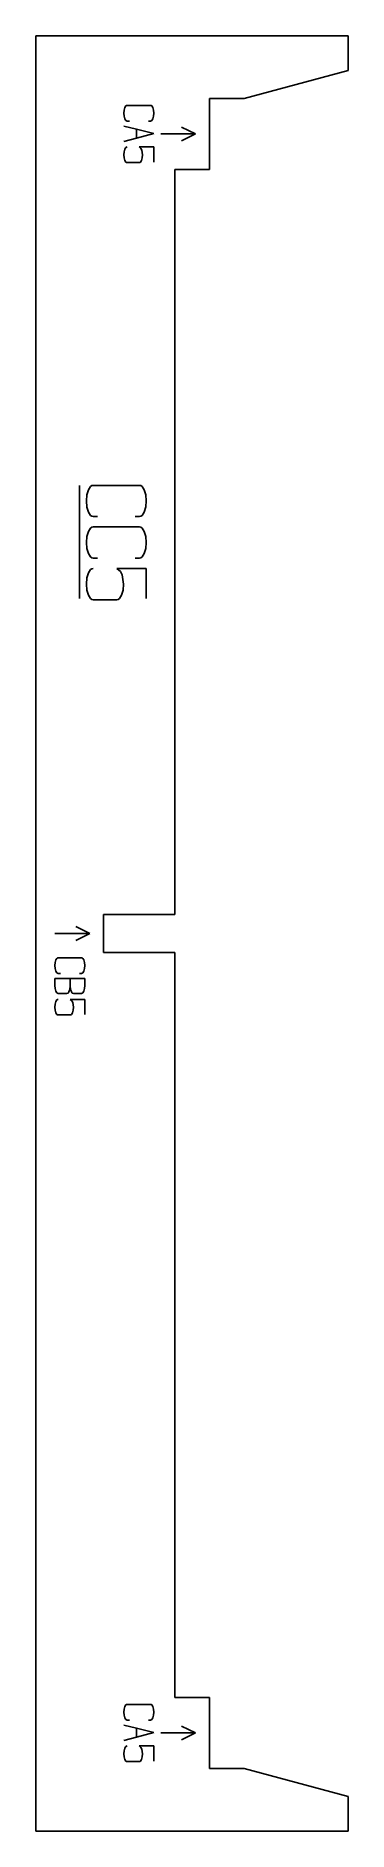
# Model space of a CAD drawing. Header units: millimetres. Extents: x -431 to -386, y -336 to -77.
import ezdxf

# ---------------------------------------------------------------- set-up
doc = ezdxf.new("R2010")
doc.units = ezdxf.units.MM
doc.layers.add('coding', color=2, linetype='Continuous')

msp = doc.modelspace()

# ---------------------------------------------------------------- linework, layer by layer
for p, q in [((-430.63, -77.21), (-385.63, -77.21)), ((-430.63, -77.21), (-430.63, -335.71)), ((-385.63, -77.21), (-385.63, -82.21)), ((-400.63, -86.21), (-385.63, -82.21)), ((-405.63, -96.46), (-405.63, -86.21)), ((-405.63, -86.21), (-400.63, -86.21)), ((-410.63, -96.46), (-405.63, -96.46)), ((-410.63, -203.71), (-410.63, -96.46)), ((-420.88, -209.21), (-420.88, -203.71)), ((-410.63, -203.71), (-420.88, -203.71)), ((-410.63, -209.21), (-420.88, -209.21)), ((-410.63, -209.21), (-410.63, -316.46)), ((-410.63, -316.46), (-405.63, -316.46)), ((-405.63, -316.46), (-405.63, -326.71)), ((-405.63, -326.71), (-400.63, -326.71)), ((-400.63, -326.71), (-385.63, -330.71)), ((-385.63, -335.71), (-385.63, -330.71)), ((-430.63, -335.71), (-385.63, -335.71))]:
    msp.add_line(p, q)
at = {"layer": 'coding'}
for p, q in [((-417.8, -87.53), (-417.91, -87.89)), ((-417.65, -87.29), (-417.8, -87.53)), ((-417.56, -87.23), (-417.65, -87.29)), ((-417.46, -87.21), (-417.56, -87.23)), ((-414.11, -87.21), (-417.46, -87.21)), ((-414.02, -87.23), (-414.11, -87.21)), ((-413.93, -87.29), (-414.02, -87.23)), ((-413.78, -87.53), (-413.93, -87.29)), ((-413.67, -87.9), (-413.78, -87.53)), ((-417.91, -87.89), (-417.94, -88.34)), ((-417.94, -88.34), (-417.91, -88.78)), ((-416.12, -90.65), (-417.94, -90.2)), ((-417.91, -88.78), (-417.8, -89.14)), ((-417.8, -89.14), (-417.65, -89.38)), ((-417.65, -89.38), (-417.56, -89.44)), ((-417.56, -89.44), (-417.46, -89.46)), ((-417.46, -89.46), (-417.15, -89.46)), ((-414.11, -89.46), (-414.42, -89.46)), ((-414.11, -89.46), (-414.02, -89.44)), ((-414.02, -89.44), (-413.93, -89.38)), ((-413.93, -89.38), (-413.78, -89.14)), ((-413.78, -89.14), (-413.67, -88.77)), ((-413.63, -88.34), (-413.67, -87.9)), ((-413.67, -88.77), (-413.63, -88.34)), ((-409.63, -90.33), (-407.63, -91.33)), ((-417.94, -92.39), (-416.12, -91.92)), ((-413.63, -91.27), (-416.12, -90.65)), ((-416.12, -90.65), (-416.12, -91.92)), ((-416.12, -91.92), (-413.63, -91.27)), ((-412.63, -91.33), (-407.63, -91.33)), ((-409.63, -92.33), (-407.63, -91.33)), ((-417.94, -94.33), (-417.91, -93.88)), ((-417.91, -94.77), (-417.94, -94.33)), ((-417.91, -93.88), (-417.8, -93.52)), ((-417.8, -95.13), (-417.91, -94.77)), ((-417.65, -93.28), (-417.8, -93.52)), ((-417.65, -95.37), (-417.8, -95.13)), ((-417.56, -93.22), (-417.65, -93.28)), ((-417.56, -95.43), (-417.65, -95.37)), ((-417.56, -93.22), (-417.46, -93.2)), ((-417.46, -95.45), (-417.56, -95.43)), ((-415.75, -95.45), (-417.46, -95.45)), ((-413.63, -93.2), (-415.75, -93.2)), ((-415.75, -93.2), (-415.5, -93.42)), ((-415.65, -95.43), (-415.75, -95.45)), ((-415.57, -95.37), (-415.65, -95.43)), ((-415.41, -95.13), (-415.57, -95.37)), ((-415.5, -93.42), (-415.37, -93.65)), ((-415.3, -94.77), (-415.41, -95.13)), ((-415.37, -93.65), (-415.27, -94.33)), ((-415.27, -94.33), (-415.3, -94.77)), ((-413.63, -93.2), (-413.63, -95.37)), ((-424.35, -141.93), (-424.35, -158.24)), ((-423.07, -142.56), (-422.76, -142.09)), ((-422.76, -142.09), (-422.58, -141.97)), ((-422.58, -141.97), (-422.39, -141.93)), ((-422.39, -141.93), (-415.69, -141.93)), ((-415.69, -141.93), (-415.5, -141.97)), ((-415.5, -141.97), (-415.33, -142.09)), ((-415.33, -142.09), (-415.02, -142.56)), ((-423.35, -144.17), (-423.28, -143.28)), ((-423.28, -145.06), (-423.35, -144.17)), ((-423.28, -143.28), (-423.07, -142.56)), ((-415.02, -142.56), (-414.8, -143.3)), ((-414.8, -143.3), (-414.73, -144.17)), ((-414.73, -144.17), (-414.8, -145.04)), ((-423.07, -145.77), (-423.28, -145.06)), ((-422.76, -146.26), (-423.07, -145.77)), ((-422.58, -146.38), (-422.76, -146.26)), ((-422.39, -146.42), (-422.58, -146.38)), ((-421.77, -146.42), (-422.39, -146.42)), ((-415.69, -146.42), (-416.31, -146.42)), ((-415.51, -146.38), (-415.69, -146.42)), ((-415.51, -146.38), (-415.33, -146.26)), ((-415.33, -146.26), (-415.02, -145.77)), ((-415.02, -145.77), (-414.8, -145.04)), ((-423.28, -149.27), (-423.35, -150.16)), ((-423.07, -148.55), (-423.28, -149.27)), ((-422.76, -148.07), (-423.07, -148.55)), ((-422.58, -147.95), (-422.76, -148.07)), ((-422.39, -147.91), (-422.58, -147.95)), ((-415.69, -147.91), (-422.39, -147.91)), ((-415.5, -147.95), (-415.69, -147.91)), ((-415.33, -148.07), (-415.5, -147.95)), ((-415.33, -148.07), (-415.02, -148.55)), ((-414.8, -149.28), (-415.02, -148.55)), ((-414.8, -149.28), (-414.73, -150.16)), ((-423.35, -150.16), (-423.28, -151.04)), ((-423.28, -151.04), (-423.07, -151.75)), ((-423.07, -151.75), (-422.76, -152.24)), ((-422.76, -152.24), (-422.58, -152.36)), ((-422.58, -152.36), (-422.39, -152.4)), ((-422.39, -152.4), (-421.77, -152.4)), ((-415.69, -152.4), (-416.31, -152.4)), ((-415.51, -152.36), (-415.69, -152.4)), ((-415.33, -152.24), (-415.51, -152.36)), ((-415.02, -151.75), (-415.33, -152.24)), ((-415.02, -151.75), (-414.8, -151.02)), ((-414.73, -150.16), (-414.8, -151.02)), ((-423.28, -155.26), (-423.07, -154.53)), ((-423.07, -154.53), (-422.76, -154.05)), ((-422.58, -153.93), (-422.76, -154.05)), ((-422.58, -153.93), (-422.39, -153.89)), ((-414.73, -153.89), (-418.97, -153.89)), ((-418.97, -153.89), (-418.46, -154.33)), ((-418.2, -154.79), (-418.46, -154.33)), ((-418, -156.14), (-418.2, -154.79)), ((-414.73, -158.24), (-414.73, -153.89)), ((-423.35, -156.14), (-423.28, -155.26)), ((-423.28, -157.02), (-423.35, -156.14)), ((-423.07, -157.74), (-423.28, -157.02)), ((-418.07, -157.02), (-418.28, -157.74)), ((-418.07, -157.02), (-418, -156.14)), ((-422.76, -158.22), (-423.07, -157.74)), ((-422.58, -158.35), (-422.76, -158.22)), ((-422.58, -158.35), (-422.39, -158.39)), ((-418.97, -158.39), (-422.39, -158.39)), ((-418.77, -158.35), (-418.97, -158.39)), ((-418.6, -158.22), (-418.77, -158.35)), ((-418.6, -158.22), (-418.28, -157.74)), ((-427.88, -206.46), (-422.88, -206.46)), ((-424.88, -205.46), (-422.88, -206.46)), ((-424.88, -207.46), (-422.88, -206.46)), ((-427.85, -210.64), (-427.88, -211.08)), ((-427.85, -211.52), (-427.88, -211.08)), ((-427.75, -210.27), (-427.85, -210.64)), ((-427.75, -211.88), (-427.85, -211.52)), ((-427.75, -210.27), (-427.59, -210.04)), ((-427.75, -211.88), (-427.59, -212.12)), ((-427.59, -210.04), (-427.5, -209.98)), ((-427.5, -209.98), (-427.4, -209.96)), ((-427.4, -209.96), (-424.06, -209.96)), ((-424.06, -209.96), (-423.96, -209.98)), ((-423.96, -209.98), (-423.87, -210.04)), ((-423.88, -212.12), (-423.72, -211.88)), ((-423.87, -210.04), (-423.72, -210.27)), ((-423.61, -210.64), (-423.72, -210.27)), ((-423.72, -211.88), (-423.61, -211.51)), ((-423.58, -211.08), (-423.61, -210.64)), ((-423.61, -211.51), (-423.58, -211.08)), ((-427.88, -212.95), (-427.88, -213.96)), ((-425.69, -212.95), (-427.88, -212.95)), ((-427.88, -213.96), (-427.85, -214.4)), ((-427.75, -214.76), (-427.85, -214.4)), ((-427.59, -212.12), (-427.5, -212.18)), ((-427.4, -212.2), (-427.5, -212.18)), ((-427.1, -212.2), (-427.4, -212.2)), ((-425.86, -214.86), (-425.75, -214.52)), ((-425.75, -214.52), (-425.69, -213.96)), ((-423.58, -212.95), (-425.69, -212.95)), ((-425.69, -213.96), (-425.69, -212.95)), ((-425.62, -214.52), (-425.69, -213.96)), ((-425.62, -214.52), (-425.52, -214.86)), ((-424.36, -212.2), (-424.06, -212.2)), ((-424.06, -212.2), (-423.96, -212.18)), ((-423.88, -212.12), (-423.96, -212.18)), ((-423.61, -214.39), (-423.72, -214.76)), ((-423.58, -213.96), (-423.61, -214.39)), ((-423.58, -212.95), (-423.58, -213.96)), ((-427.88, -217.07), (-427.85, -216.63)), ((-427.85, -217.51), (-427.88, -217.07)), ((-427.85, -216.63), (-427.74, -216.27)), ((-427.75, -214.76), (-427.59, -215.01)), ((-427.74, -216.27), (-427.59, -216.02)), ((-427.5, -215.07), (-427.59, -215.01)), ((-427.59, -216.02), (-427.5, -215.96)), ((-427.5, -215.07), (-427.4, -215.09)), ((-427.4, -215.94), (-427.5, -215.96)), ((-427.4, -215.09), (-426.15, -215.09)), ((-426.15, -215.09), (-425.99, -215.03)), ((-425.99, -215.03), (-425.86, -214.86)), ((-425.69, -215.94), (-425.44, -216.16)), ((-423.58, -215.94), (-425.69, -215.94)), ((-425.38, -215.03), (-425.52, -214.86)), ((-425.44, -216.16), (-425.31, -216.39)), ((-425.22, -215.09), (-425.38, -215.03)), ((-425.31, -216.39), (-425.21, -217.07)), ((-425.21, -217.07), (-425.25, -217.51)), ((-425.22, -215.09), (-424.06, -215.09)), ((-424.06, -215.09), (-423.96, -215.07)), ((-423.88, -215.01), (-423.96, -215.07)), ((-423.88, -215.01), (-423.72, -214.76)), ((-423.58, -218.12), (-423.58, -215.94)), ((-427.74, -217.87), (-427.85, -217.51)), ((-427.59, -218.11), (-427.74, -217.87)), ((-427.5, -218.17), (-427.59, -218.11)), ((-427.4, -218.19), (-427.5, -218.17)), ((-425.69, -218.19), (-427.4, -218.19)), ((-425.6, -218.17), (-425.69, -218.19)), ((-425.51, -218.11), (-425.6, -218.17)), ((-425.35, -217.87), (-425.51, -218.11)), ((-425.25, -217.51), (-425.35, -217.87)), ((-417.8, -317.78), (-417.91, -318.14)), ((-417.65, -317.54), (-417.8, -317.78)), ((-417.56, -317.48), (-417.65, -317.54)), ((-417.46, -317.46), (-417.56, -317.48)), ((-414.11, -317.46), (-417.46, -317.46)), ((-414.02, -317.48), (-414.11, -317.46)), ((-413.93, -317.54), (-414.02, -317.48)), ((-413.78, -317.78), (-413.93, -317.54)), ((-413.67, -318.15), (-413.78, -317.78)), ((-417.91, -318.14), (-417.94, -318.59)), ((-417.94, -318.59), (-417.91, -319.03)), ((-416.12, -320.9), (-417.94, -320.45)), ((-417.91, -319.03), (-417.8, -319.39)), ((-417.8, -319.39), (-417.65, -319.63)), ((-417.65, -319.63), (-417.56, -319.69)), ((-417.56, -319.69), (-417.46, -319.71)), ((-417.46, -319.71), (-417.15, -319.71)), ((-414.11, -319.71), (-414.42, -319.71)), ((-414.11, -319.71), (-414.02, -319.69)), ((-414.02, -319.69), (-413.93, -319.63)), ((-413.93, -319.63), (-413.78, -319.39)), ((-413.78, -319.39), (-413.67, -319.02)), ((-413.63, -318.59), (-413.67, -318.15)), ((-413.67, -319.02), (-413.63, -318.59)), ((-417.94, -322.64), (-416.12, -322.17)), ((-413.63, -321.52), (-416.12, -320.9)), ((-416.12, -320.9), (-416.12, -322.17)), ((-416.12, -322.17), (-413.63, -321.52)), ((-412.63, -321.58), (-407.63, -321.58)), ((-409.63, -320.58), (-407.63, -321.58)), ((-409.63, -322.58), (-407.63, -321.58)), ((-417.94, -324.58), (-417.91, -324.13)), ((-417.91, -325.02), (-417.94, -324.58)), ((-417.91, -324.13), (-417.8, -323.77)), ((-417.8, -325.38), (-417.91, -325.02)), ((-417.65, -323.53), (-417.8, -323.77)), ((-417.65, -325.62), (-417.8, -325.38)), ((-417.56, -323.47), (-417.65, -323.53)), ((-417.56, -325.68), (-417.65, -325.62)), ((-417.56, -323.47), (-417.46, -323.45)), ((-417.46, -325.7), (-417.56, -325.68)), ((-415.75, -325.7), (-417.46, -325.7)), ((-413.63, -323.45), (-415.75, -323.45)), ((-415.75, -323.45), (-415.5, -323.67)), ((-415.65, -325.68), (-415.75, -325.7)), ((-415.57, -325.62), (-415.65, -325.68)), ((-415.41, -325.38), (-415.57, -325.62)), ((-415.5, -323.67), (-415.37, -323.9)), ((-415.3, -325.02), (-415.41, -325.38)), ((-415.37, -323.9), (-415.27, -324.58)), ((-415.27, -324.58), (-415.3, -325.02)), ((-413.63, -323.45), (-413.63, -325.62))]:
    msp.add_line(p, q, dxfattribs=at)

doc.saveas('drawing.dxf')
